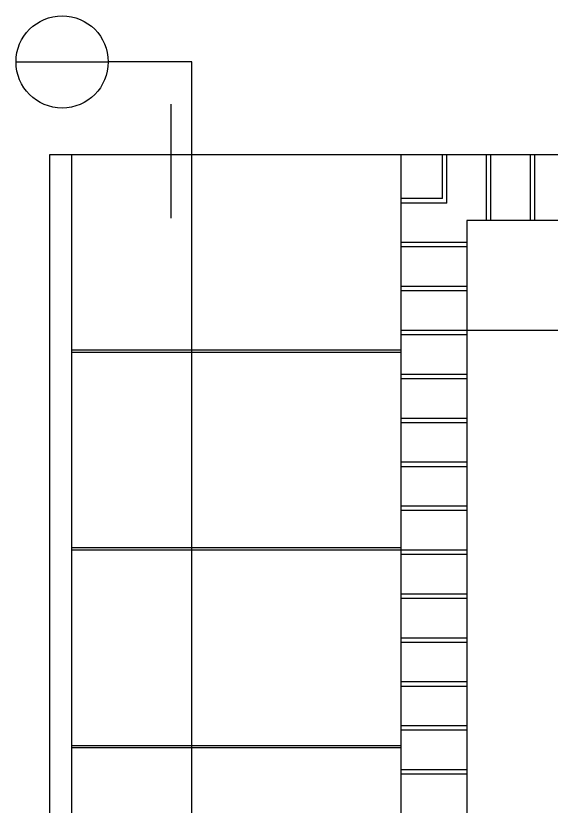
# Model space of a CAD drawing. Header units: inches. Extents: x 3 to 45, y 10.7 to 35.5.
# Drawn here: x 33.43 to 34.649, y 31.081 to 32.879 of the extents above; entities that cross this region are included whole.
import ezdxf

# ---------------------------------------------------------------- set-up
doc = ezdxf.new("R2010")
doc.units = ezdxf.units.IN
doc.header["$MEASUREMENT"] = 0
for name, color, linetype in [('02', 2, 'Continuous'), ('1', 1, 'Continuous'), ('4', 4, 'Continuous')]:
    doc.layers.add(name, color=color, linetype=linetype)

msp = doc.modelspace()

# ---------------------------------------------------------------- linework, layer by layer
at = {"layer": '02'}
for p, q in [((34.4016, 32.4632), (34.4016, 32.5632)), ((34.4116, 32.4532), (34.4116, 32.5632)), ((34.5016, 32.4132), (34.5016, 32.5632)), ((34.5116, 32.4132), (34.5116, 32.5632)), ((34.6016, 32.4132), (34.6016, 32.5632)), ((34.6116, 32.4132), (34.6116, 32.5632)), ((34.4016, 32.4632), (34.3066, 32.4632)), ((34.4116, 32.4532), (34.3066, 32.4532)), ((34.4566, 32.3632), (34.3066, 32.3632)), ((34.4566, 32.3532), (34.3066, 32.3532)), ((34.4566, 32.2632), (34.3066, 32.2632)), ((34.4566, 32.2532), (34.3066, 32.2532)), ((36.3066, 32.1632), (34.3066, 32.1632)), ((34.4566, 32.1532), (34.3066, 32.1532)), ((34.3066, 32.1182), (33.5566, 32.1182)), ((34.3066, 32.1132), (33.5566, 32.1132)), ((34.4566, 32.0632), (34.3066, 32.0632)), ((34.4566, 32.0532), (34.3066, 32.0532)), ((34.4566, 31.9632), (34.3066, 31.9632)), ((34.4566, 31.9532), (34.3066, 31.9532)), ((34.4566, 31.8632), (34.3066, 31.8632)), ((34.4566, 31.8532), (34.3066, 31.8532)), ((34.4566, 31.7632), (34.3066, 31.7632)), ((34.4566, 31.7532), (34.3066, 31.7532)), ((34.3066, 31.6682), (33.5566, 31.6682)), ((34.4566, 31.6632), (33.5566, 31.6632)), ((34.4566, 31.6532), (34.3066, 31.6532)), ((34.4566, 31.5632), (34.3066, 31.5632)), ((34.4566, 31.5532), (34.3066, 31.5532)), ((34.4566, 31.4632), (34.3066, 31.4632)), ((34.4566, 31.4532), (34.3066, 31.4532)), ((34.4566, 31.3632), (34.3066, 31.3632)), ((34.4566, 31.3532), (34.3066, 31.3532)), ((34.4566, 31.2632), (34.3066, 31.2632)), ((34.4566, 31.2532), (34.3066, 31.2532)), ((34.3066, 31.2182), (33.5566, 31.2182)), ((34.3066, 31.2132), (33.5566, 31.2132)), ((34.4566, 31.1632), (34.3066, 31.1632)), ((34.4566, 31.1532), (34.3066, 31.1532))]:
    msp.add_line(p, q, dxfattribs=at)
for points in [[(33.4297, 32.7744), (33.6397, 32.7744)], [(33.8307, 29.7534), (33.8307, 32.7744), (33.6402, 32.7744)]]:
    msp.add_lwpolyline(points, dxfattribs=at)
msp.add_circle((33.5352, 32.7744), 0.105, dxfattribs=at)
at = {"layer": '1'}
msp.add_lwpolyline([(33.7839, 32.4188), (33.7839, 32.6784)], dxfattribs=at)
at = {"layer": '4'}
for p, q in [((33.5066, 32.5632), (33.5066, 29.8632)), ((37.1066, 32.5632), (33.5066, 32.5632)), ((33.5566, 32.5632), (33.5566, 30.0632)), ((34.3066, 32.5632), (34.3066, 29.8632)), ((34.4566, 32.4132), (34.4566, 30.8632)), ((36.1566, 32.4132), (34.4566, 32.4132))]:
    msp.add_line(p, q, dxfattribs=at)

doc.saveas('drawing.dxf')
